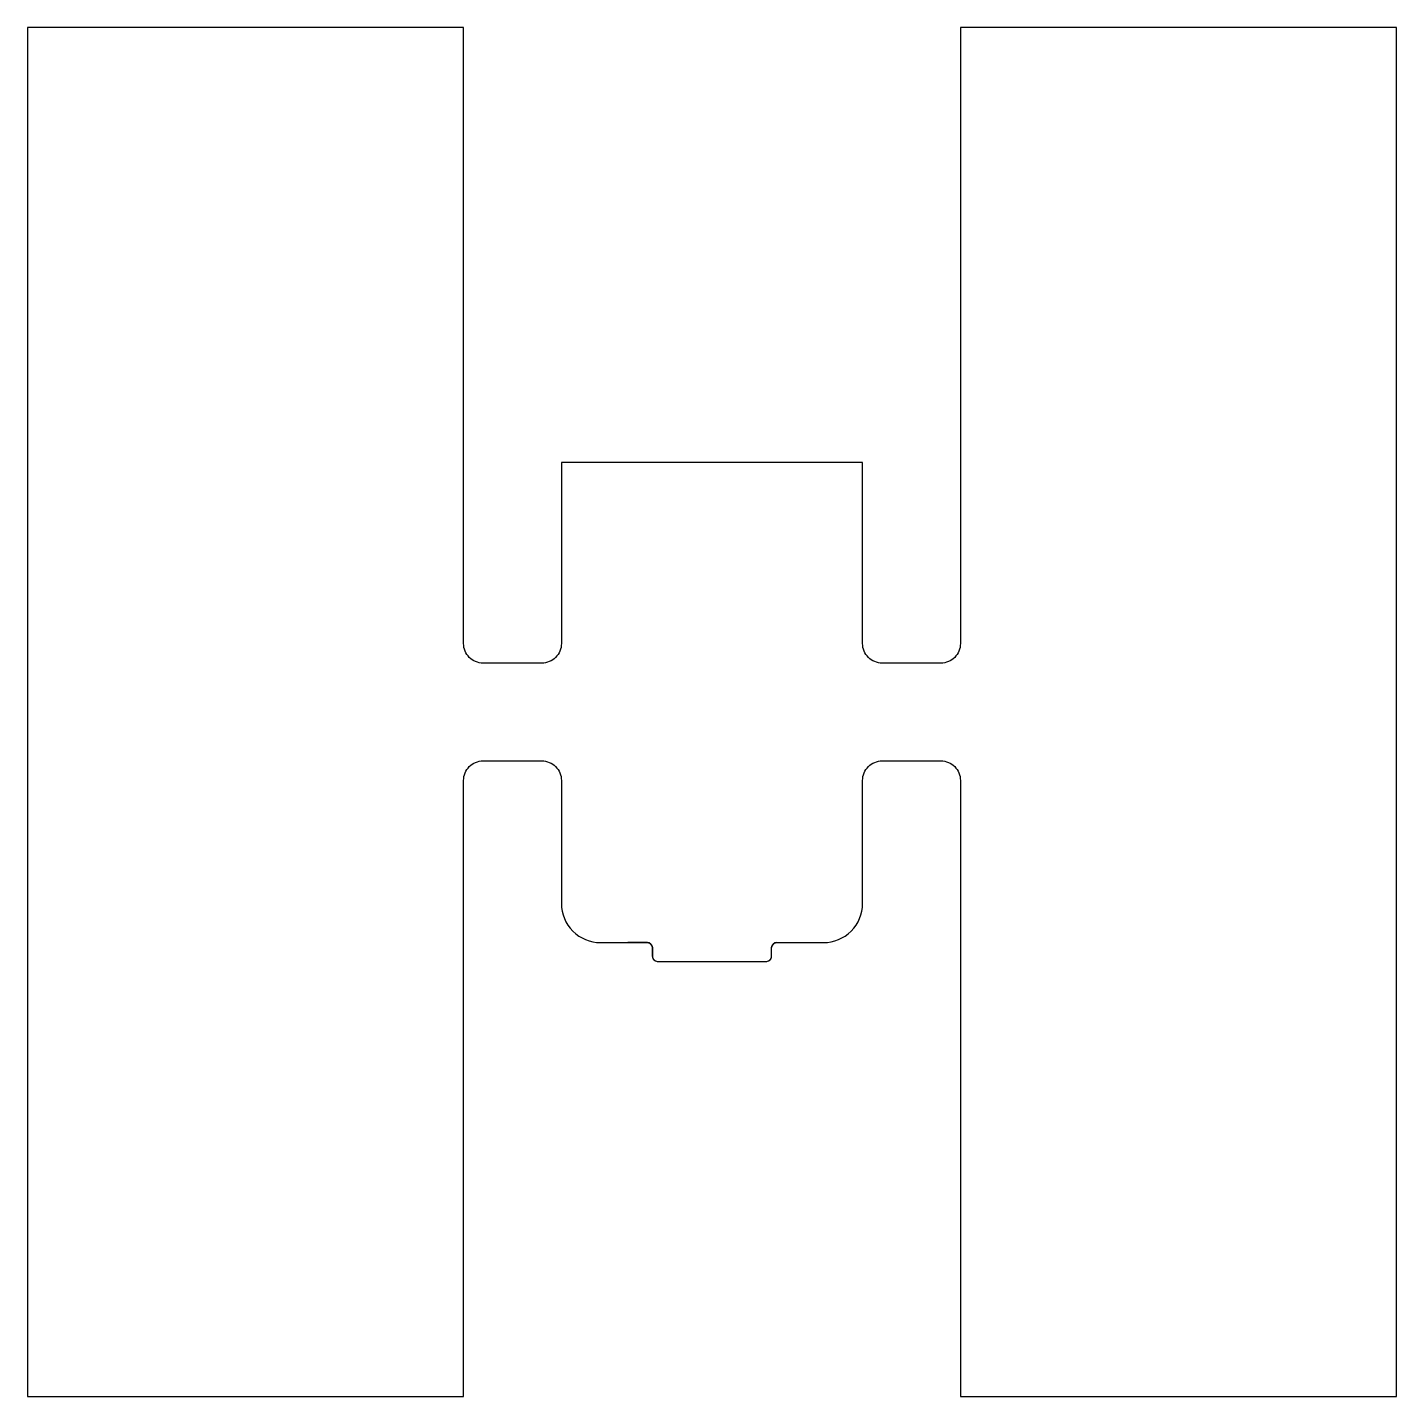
# Model space of a CAD drawing. Header units: millimetres. Extents: x 0 to 70, y 0 to 70.
import ezdxf

# ---------------------------------------------------------------- set-up
doc = ezdxf.new("R2010")
doc.units = ezdxf.units.MM
doc.layers.get('0').update_dxf_attribs({"linetype": 'CONTINUOUS'})

msp = doc.modelspace()

# ---------------------------------------------------------------- linework, layer by layer
for p, q in [((70, 70), (66.15, 70)), ((31.696, 23.211), (30.7, 23.211)), ((38.304, 23.211), (39.3, 23.211)), ((31.95, 22.505), (31.95, 22.957)), ((38.05, 22.505), (38.05, 22.957)), ((32.204, 22.251), (37.796, 22.251))]:
    msp.add_line(p, q)
msp.add_lwpolyline([(47.7, 31.5), (47.7, 0), (70, 0), (70, 70), (47.7, 70), (47.7, 38.5, -0.414214), (46.7, 37.5), (43.7, 37.5, -0.414214), (42.7, 38.5), (42.7, 47.749), (27.3, 47.749), (27.3, 38.5, -0.414214), (26.3, 37.5), (23.3, 37.5, -0.414214), (22.3, 38.5), (22.3, 70), (0, 70), (0, 0), (22.3, 0), (22.3, 31.5, -0.414214), (23.3, 32.5), (26.3, 32.5, -0.414214), (27.3, 31.5), (27.3, 25.211, 0.414214), (29.3, 23.211), (31.696, 23.211, -0.414214), (31.95, 22.957), (31.95, 22.505, 0.414214), (32.204, 22.251), (37.796, 22.251, 0.414214), (38.05, 22.505), (38.05, 22.957, -0.414214), (38.304, 23.211), (40.7, 23.211, 0.414214), (42.7, 25.211), (42.7, 31.5, -0.414214), (43.7, 32.5), (46.7, 32.5, -0.414214)], format="xyb", close=True)
for centre, start, end in [((31.696, 22.957), 0, 90), ((38.304, 22.957), 90, 180), ((32.204, 22.505), 180, 270), ((37.796, 22.505), -90, 0)]:
    msp.add_arc(centre, 0.254, start, end)

doc.saveas('drawing.dxf')
